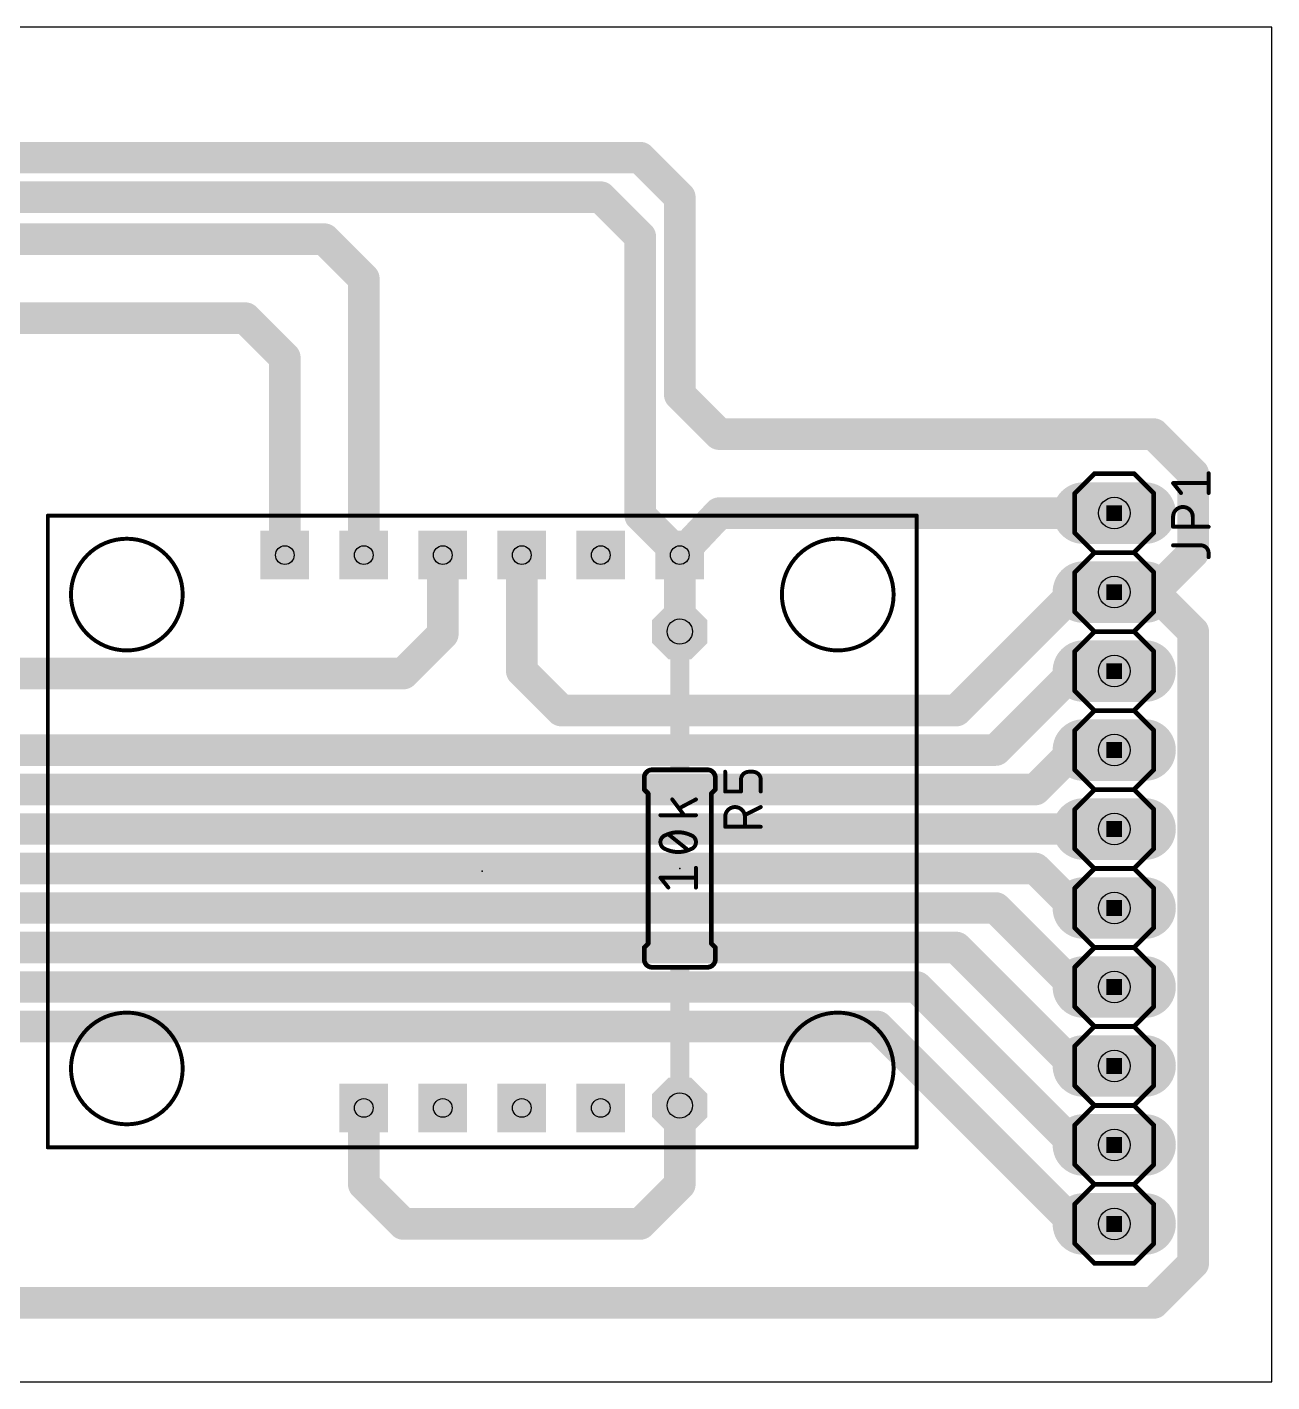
# Model space of a CAD drawing. Extents: x -78 to 183, y -66 to 113.
# Drawn here: x 51.4 to 91.43, y -1.27 to 42.3 of the extents above; entities that cross this region are included whole.
import ezdxf

# ---------------------------------------------------------------- set-up
doc = ezdxf.new("R2010")
doc.units = 0
doc.header["$MEASUREMENT"] = 0
doc.layers.get('0').update_dxf_attribs({"linetype": 'CONTINUOUS'})
for name, color, linetype in [('16', 175, 'CONTINUOUS'), ('17', 82, 'CONTINUOUS'), ('20', 30, 'CONTINUOUS'), ('21', 253, 'CONTINUOUS'), ('23', 7, 'CONTINUOUS'), ('25', 253, 'CONTINUOUS'), ('27', 253, 'CONTINUOUS'), ('29', 253, 'CONTINUOUS'), ('30', 253, 'CONTINUOUS'), ('44', 253, 'CONTINUOUS'), ('51', 253, 'CONTINUOUS')]:
    doc.layers.add(name, color=color, linetype=linetype)

# ---------------------------------------------------------------- blocks, each defined once
blk = doc.blocks.new('RECT')
blk.add_solid([(-0.5, -0.5), (0.5, -0.5), (-0.5, 0.5), (0.5, 0.5)])
blk = doc.blocks.new('LONGP100')
at = {"const_width": 1}
blk.add_lwpolyline([(-0.5, 0), (0.5, 0)], dxfattribs=at)
at = {"const_width": 0.5}
for points in [[(-0.5, 0.25, 1), (-0.5, -0.25)], [(0.5, -0.25, 1), (0.5, 0.25)]]:
    blk.add_lwpolyline(points, format="xyb", dxfattribs=at)
blk = doc.blocks.new('OCTAGONP')
at = {"const_width": 0.5}
blk.add_lwpolyline([(-0.25, -0.1036), (-0.25, 0.1036), (-0.1036, 0.25), (0.1036, 0.25), (0.25, 0.1036), (0.25, -0.1036), (0.1036, -0.25), (-0.1036, -0.25), (-0.25, -0.1036), (-0.25, 0.1036)], dxfattribs=at)
blk = doc.blocks.new('SQUAREP')
blk.add_solid([(-0.5, -0.5), (0.5, -0.5), (-0.5, 0.5), (0.5, 0.5)])

msp = doc.modelspace()

# ---------------------------------------------------------------- linework, layer by layer
at = {"layer": '16'}
for points, const_width in [([(71.12, 38.1), (38.1, 38.1)], 1.016), ([(72.39, 36.83), (71.12, 38.1)], 1.016), ([(69.85, 36.83), (35.56, 36.83)], 1.016), ([(71.12, 35.56), (69.85, 36.83)], 1.016), ([(72.39, 30.48), (72.39, 36.83)], 1.016), ([(60.96, 35.48), (43.18, 35.48)], 1.016), ([(62.23, 34.21), (60.96, 35.48)], 1.016), ([(71.12, 26.59), (71.12, 35.56)], 1.016), ([(62.23, 25.32), (62.23, 34.21)], 1.016), ([(45.72, 32.94), (58.42, 32.94)], 1.016), ([(58.42, 32.94), (59.69, 31.67)], 1.016), ([(59.69, 31.67), (59.69, 25.32)], 1.016), ([(73.66, 29.21), (72.39, 30.48)], 1.016), ([(87.63, 29.21), (73.66, 29.21)], 1.016), ([(88.9, 27.94), (87.63, 29.21)], 1.016), ([(88.9, 25.4), (88.9, 27.94)], 1.016), ([(72.39, 25.32), (71.12, 26.59)], 1.016), ([(73.66, 26.67), (72.39, 25.32)], 1.016), ([(86.36, 26.67), (73.66, 26.67)], 1.016), ([(64.77, 25.32), (64.77, 22.78)], 1.016), ([(67.31, 21.59), (67.31, 25.32)], 1.016), ([(72.39, 25.32), (72.39, 22.86)], 1.016), ([(87.63, 24.13), (88.9, 25.4)], 1.016), ([(85.09, 24.13), (81.28, 20.32)], 1.016), ([(86.36, 24.13), (85.09, 24.13)], 1.016), ([(86.36, 24.13), (87.63, 24.13)], 1.016), ([(88.9, 22.86), (87.63, 24.13)], 1.016), ([(64.77, 22.78), (63.5, 21.51)], 1.016), ([(88.9, 2.54), (88.9, 22.86)], 1.016), ([(63.5, 21.51), (45.72, 21.51)], 1.016), ([(68.58, 20.32), (67.31, 21.59)], 1.016), ([(82.55, 19.05), (85.09, 21.59)], 1.016), ([(85.09, 21.59), (86.36, 21.59)], 1.016), ([(81.28, 20.32), (68.58, 20.32)], 1.016), ([(40.64, 19.05), (82.55, 19.05)], 1.016), ([(83.82, 17.78), (85.09, 19.05)], 1.016), ([(85.09, 19.05), (86.36, 19.05)], 1.016), ([(38.1, 17.78), (83.82, 17.78)], 1.016), ([(17.78, 16.51), (86.36, 16.51)], 1.016), ([(20.32, 15.24), (83.82, 15.24)], 1.016), ([(83.82, 15.24), (85.09, 13.97)], 1.016), ([(22.86, 13.97), (82.55, 13.97)], 1.016), ([(82.55, 13.97), (85.09, 11.43)], 1.016), ([(85.09, 13.97), (86.36, 13.97)], 0.6096), ([(25.4, 12.7), (81.28, 12.7)], 1.016), ([(81.28, 12.7), (85.09, 8.89)], 1.016), ([(27.94, 11.43), (80.01, 11.43)], 1.016), ([(80.01, 11.43), (85.09, 6.35)], 1.016), ([(85.09, 11.43), (86.36, 11.43)], 0.6096), ([(30.48, 10.16), (78.74, 10.16)], 1.016), ([(78.74, 10.16), (85.09, 3.81)], 1.016), ([(85.09, 8.89), (86.36, 8.89)], 0.6096), ([(62.23, 5.08), (62.23, 7.54)], 1.016), ([(72.39, 7.62), (72.39, 5.08)], 1.016), ([(85.09, 6.35), (86.36, 6.35)], 0.6096), ([(63.5, 3.81), (62.23, 5.08)], 1.016), ([(72.39, 5.08), (71.12, 3.81)], 1.016), ([(71.12, 3.81), (63.5, 3.81)], 1.016), ([(85.09, 3.81), (86.36, 3.81)], 0.6096), ([(87.63, 1.27), (88.9, 2.54)], 1.016), ([(15.24, 1.27), (87.63, 1.27)], 1.016)]:
    msp.add_lwpolyline(points, dxfattribs=dict(at, const_width=const_width))
for points, const_width in [([(71.2996, 38.2796, 1), (70.9404, 37.9204)], 0.508), ([(71.12, 37.846, 1), (71.12, 38.354)], 0.508), ([(70.0296, 37.0096, 1), (69.6704, 36.6504)], 0.508), ([(69.85, 36.576, 1), (69.85, 37.084)], 0.508), ([(72.644, 36.83, 1), (72.136, 36.83)], 0.508), ([(72.2104, 36.6504, 1), (72.5696, 37.0096)], 0.508), ([(61.1396, 35.6596, 1), (60.7804, 35.3004)], 0.508), ([(60.96, 35.226, 1), (60.96, 35.734)], 0.508), ([(71.374, 35.56, 1), (70.866, 35.56)], 0.508), ([(70.9404, 35.3804, 1), (71.2996, 35.7396)], 0.508), ([(62.484, 34.21, 1), (61.976, 34.21)], 0.508), ([(62.0504, 34.0304, 1), (62.4096, 34.3896)], 0.508), ([(58.5996, 33.1196, 1), (58.2404, 32.7604)], 0.508), ([(58.42, 32.686, 1), (58.42, 33.194)], 0.508), ([(59.944, 31.67, 1), (59.436, 31.67)], 0.508), ([(59.5104, 31.4904, 1), (59.8696, 31.8496)], 0.508), ([(72.5696, 30.6596, 1), (72.2104, 30.3004)], 0.508), ([(72.136, 30.48, 1), (72.644, 30.48)], 0.508), ([(73.66, 29.464, 1), (73.66, 28.956)], 0.508), ([(73.4804, 29.0304, 1), (73.8396, 29.3896)], 0.508), ([(87.8096, 29.3896, 1), (87.4504, 29.0304)], 0.508), ([(87.63, 28.956, 1), (87.63, 29.464)], 0.508), ([(89.154, 27.94, 1), (88.646, 27.94)], 0.508), ([(88.7204, 27.7604, 1), (89.0796, 28.1196)], 0.508), ([(71.2996, 26.7696, 1), (70.9404, 26.4104)], 0.508), ([(73.66, 26.924, 1), (73.66, 26.416)], 0.508), ([(73.845, 26.496, 1), (73.475, 26.844)], 0.508), ([(86.36, 26.416, 1), (86.36, 26.924)], 0.508), ([(70.866, 26.59, 1), (71.374, 26.59)], 0.508), ([(65.024, 25.32, 1), (64.516, 25.32)], 0.508), ([(67.564, 25.32, 1), (67.056, 25.32)], 0.508), ([(72.644, 25.32, 1), (72.136, 25.32)], 0.508), ([(72.205, 25.494, 1), (72.575, 25.146)], 0.508), ([(72.2104, 25.1404, 1), (72.5696, 25.4996)], 0.508), ([(89.0796, 25.2204, 1), (88.7204, 25.5796)], 0.508), ([(59.436, 25.32, 1), (59.944, 25.32)], 0.508), ([(61.976, 25.32, 1), (62.484, 25.32)], 0.508), ([(88.646, 25.4, 1), (89.154, 25.4)], 0.508), ([(85.09, 24.384, 1), (85.09, 23.876)], 0.508), ([(85.2696, 23.9504, 1), (84.9104, 24.3096)], 0.508), ([(86.36, 24.384, 1), (86.36, 23.876)], 0.508), ([(86.36, 23.876, 1), (86.36, 24.384)], 0.508), ([(87.8096, 24.3096, 1), (87.4504, 23.9504)], 0.508), ([(87.4504, 24.3096, 1), (87.8096, 23.9504)], 0.508), ([(87.63, 23.876, 1), (87.63, 24.384)], 0.508), ([(64.9496, 22.6004, 1), (64.5904, 22.9596)], 0.508), ([(72.136, 22.86, 1), (72.644, 22.86)], 0.508), ([(89.154, 22.86, 1), (88.646, 22.86)], 0.508), ([(88.7204, 22.6804, 1), (89.0796, 23.0396)], 0.508), ([(64.516, 22.78, 1), (65.024, 22.78)], 0.508), ([(63.3204, 21.6896, 1), (63.6796, 21.3304)], 0.508), ([(63.5, 21.256, 1), (63.5, 21.764)], 0.508), ([(67.4896, 21.7696, 1), (67.1304, 21.4104)], 0.508), ([(67.056, 21.59, 1), (67.564, 21.59)], 0.508), ([(85.09, 21.844, 1), (85.09, 21.336)], 0.508), ([(85.2696, 21.4104, 1), (84.9104, 21.7696)], 0.508), ([(86.36, 21.336, 1), (86.36, 21.844)], 0.508), ([(68.58, 20.574, 1), (68.58, 20.066)], 0.508), ([(68.4004, 20.1404, 1), (68.7596, 20.4996)], 0.508), ([(81.1004, 20.4996, 1), (81.4596, 20.1404)], 0.508), ([(81.28, 20.066, 1), (81.28, 20.574)], 0.508), ([(82.3704, 19.2296, 1), (82.7296, 18.8704)], 0.508), ([(82.55, 18.796, 1), (82.55, 19.304)], 0.508), ([(85.09, 19.304, 1), (85.09, 18.796)], 0.508), ([(85.2696, 18.8704, 1), (84.9104, 19.2296)], 0.508), ([(86.36, 18.796, 1), (86.36, 19.304)], 0.508), ([(83.6404, 17.9596, 1), (83.9996, 17.6004)], 0.508), ([(83.82, 17.526, 1), (83.82, 18.034)], 0.508), ([(86.36, 16.256, 1), (86.36, 16.764)], 0.508), ([(83.9996, 15.4196, 1), (83.6404, 15.0604)], 0.508), ([(83.82, 14.986, 1), (83.82, 15.494)], 0.508), ([(82.7296, 14.1496, 1), (82.3704, 13.7904)], 0.508), ([(82.55, 13.716, 1), (82.55, 14.224)], 0.508), ([(84.9104, 13.7904, 1), (85.2696, 14.1496)], 0.508), ([(85.09, 14.1224, 1), (85.09, 13.8176)], 0.3048), ([(86.36, 13.8176, 1), (86.36, 14.1224)], 0.3048), ([(81.4596, 12.8796, 1), (81.1004, 12.5204)], 0.508), ([(81.28, 12.446, 1), (81.28, 12.954)], 0.508), ([(80.1896, 11.6096, 1), (79.8304, 11.2504)], 0.508), ([(80.01, 11.176, 1), (80.01, 11.684)], 0.508), ([(84.9104, 11.2504, 1), (85.2696, 11.6096)], 0.508), ([(85.09, 11.5824, 1), (85.09, 11.2776)], 0.3048), ([(86.36, 11.2776, 1), (86.36, 11.5824)], 0.3048), ([(78.9196, 10.3396, 1), (78.5604, 9.9804)], 0.508), ([(78.74, 9.906, 1), (78.74, 10.414)], 0.508), ([(84.9104, 8.7104, 1), (85.2696, 9.0696)], 0.508), ([(85.09, 9.0424, 1), (85.09, 8.7376)], 0.3048), ([(86.36, 8.7376, 1), (86.36, 9.0424)], 0.3048), ([(62.484, 7.54, 1), (61.976, 7.54)], 0.508), ([(72.644, 7.62, 1), (72.136, 7.62)], 0.508), ([(84.9104, 6.1704, 1), (85.2696, 6.5296)], 0.508), ([(85.09, 6.5024, 1), (85.09, 6.1976)], 0.3048), ([(86.36, 6.1976, 1), (86.36, 6.5024)], 0.3048), ([(62.4096, 5.2596, 1), (62.0504, 4.9004)], 0.508), ([(61.976, 5.08, 1), (62.484, 5.08)], 0.508), ([(72.136, 5.08, 1), (72.644, 5.08)], 0.508), ([(72.5696, 4.9004, 1), (72.2104, 5.2596)], 0.508), ([(63.5, 4.064, 1), (63.5, 3.556)], 0.508), ([(63.3204, 3.6304, 1), (63.6796, 3.9896)], 0.508), ([(70.9404, 3.9896, 1), (71.2996, 3.6304)], 0.508), ([(71.12, 3.556, 1), (71.12, 4.064)], 0.508), ([(84.9104, 3.6304, 1), (85.2696, 3.9896)], 0.508), ([(85.09, 3.9624, 1), (85.09, 3.6576)], 0.3048), ([(86.36, 3.6576, 1), (86.36, 3.9624)], 0.3048), ([(88.646, 2.54, 1), (89.154, 2.54)], 0.508), ([(89.0796, 2.3604, 1), (88.7204, 2.7196)], 0.508), ([(87.63, 1.016, 1), (87.63, 1.524)], 0.508), ([(87.4504, 1.4496, 1), (87.8096, 1.0904)], 0.508)]:
    msp.add_lwpolyline(points, format="xyb", dxfattribs=dict(at, const_width=const_width))
at = {"layer": '20'}
for p, q in [((91.43, 42.3), (0, 42.3)), ((91.43, -1.27), (91.43, 42.3)), ((0, -1.27), (91.43, -1.27))]:
    msp.add_line(p, q, dxfattribs=at)
at = {"layer": '21'}
for points, const_width in [([(85.725, 27.94), (85.09, 27.305)], 0.1524), ([(86.995, 27.94), (85.725, 27.94)], 0.1524), ([(87.63, 27.305), (86.995, 27.94)], 0.1524), ([(85.09, 26.035), (85.09, 27.305)], 0.1524), ([(87.63, 27.305), (87.63, 26.035)], 0.1524), ([(85.725, 25.4), (85.09, 26.035)], 0.1524), ([(87.63, 26.035), (86.995, 25.4)], 0.1524), ([(85.09, 24.765), (85.725, 25.4)], 0.1524), ([(86.995, 25.4), (85.725, 25.4)], 0.1524), ([(86.995, 25.4), (87.63, 24.765)], 0.1524), ([(85.09, 23.495), (85.09, 24.765)], 0.1524), ([(87.63, 24.765), (87.63, 23.495)], 0.1524), ([(85.725, 22.86), (85.09, 23.495)], 0.1524), ([(87.63, 23.495), (86.995, 22.86)], 0.1524), ([(85.09, 22.225), (85.725, 22.86)], 0.1524), ([(86.995, 22.86), (85.725, 22.86)], 0.1524), ([(86.995, 22.86), (87.63, 22.225)], 0.1524), ([(85.09, 20.955), (85.09, 22.225)], 0.1524), ([(87.63, 22.225), (87.63, 20.955)], 0.1524), ([(72.39, 20.955), (72.39, 19.304)], 0.6096), ([(85.725, 20.32), (85.09, 20.955)], 0.1524), ([(87.63, 20.955), (86.995, 20.32)], 0.1524), ([(85.725, 20.32), (85.09, 19.685)], 0.1524), ([(86.995, 20.32), (85.725, 20.32)], 0.1524), ([(87.63, 19.685), (86.995, 20.32)], 0.1524), ([(85.09, 18.415), (85.09, 19.685)], 0.1524), ([(87.63, 19.685), (87.63, 18.415)], 0.1524), ([(71.501, 18.415), (73.279, 18.415)], 0.1524), ([(85.725, 17.78), (85.09, 18.415)], 0.1524), ([(87.63, 18.415), (86.995, 17.78)], 0.1524), ([(71.247, 18.161), (71.247, 17.78)], 0.1524), ([(73.533, 18.161), (73.533, 17.78)], 0.1524), ([(71.374, 17.653), (71.247, 17.78)], 0.1524), ([(71.374, 12.827), (71.374, 17.653)], 0.1524), ([(73.406, 17.653), (73.533, 17.78)], 0.1524), ([(73.406, 12.827), (73.406, 17.653)], 0.1524), ([(85.09, 17.145), (85.725, 17.78)], 0.1524), ([(86.995, 17.78), (85.725, 17.78)], 0.1524), ([(86.995, 17.78), (87.63, 17.145)], 0.1524), ([(85.09, 15.875), (85.09, 17.145)], 0.1524), ([(87.63, 17.145), (87.63, 15.875)], 0.1524), ([(85.725, 15.24), (85.09, 15.875)], 0.1524), ([(87.63, 15.875), (86.995, 15.24)], 0.1524), ([(85.09, 14.605), (85.725, 15.24)], 0.1524), ([(86.995, 15.24), (85.725, 15.24)], 0.1524), ([(86.995, 15.24), (87.63, 14.605)], 0.1524), ([(85.09, 13.335), (85.09, 14.605)], 0.1524), ([(87.63, 14.605), (87.63, 13.335)], 0.1524), ([(85.725, 12.7), (85.09, 13.335)], 0.1524), ([(87.63, 13.335), (86.995, 12.7)], 0.1524), ([(71.374, 12.827), (71.247, 12.7)], 0.1524), ([(71.247, 12.319), (71.247, 12.7)], 0.1524), ([(73.406, 12.827), (73.533, 12.7)], 0.1524), ([(73.533, 12.319), (73.533, 12.7)], 0.1524), ([(85.725, 12.7), (85.09, 12.065)], 0.1524), ([(86.995, 12.7), (85.725, 12.7)], 0.1524), ([(87.63, 12.065), (86.995, 12.7)], 0.1524), ([(71.501, 12.065), (73.279, 12.065)], 0.1524), ([(85.09, 10.795), (85.09, 12.065)], 0.1524), ([(87.63, 12.065), (87.63, 10.795)], 0.1524), ([(72.39, 9.525), (72.39, 11.176)], 0.6096), ([(85.725, 10.16), (85.09, 10.795)], 0.1524), ([(87.63, 10.795), (86.995, 10.16)], 0.1524), ([(85.09, 9.525), (85.725, 10.16)], 0.1524), ([(86.995, 10.16), (85.725, 10.16)], 0.1524), ([(86.995, 10.16), (87.63, 9.525)], 0.1524), ([(85.09, 8.255), (85.09, 9.525)], 0.1524), ([(87.63, 9.525), (87.63, 8.255)], 0.1524), ([(85.725, 7.62), (85.09, 8.255)], 0.1524), ([(87.63, 8.255), (86.995, 7.62)], 0.1524), ([(85.09, 6.985), (85.725, 7.62)], 0.1524), ([(86.995, 7.62), (85.725, 7.62)], 0.1524), ([(86.995, 7.62), (87.63, 6.985)], 0.1524), ([(85.09, 5.715), (85.09, 6.985)], 0.1524), ([(87.63, 6.985), (87.63, 5.715)], 0.1524), ([(85.725, 5.08), (85.09, 5.715)], 0.1524), ([(87.63, 5.715), (86.995, 5.08)], 0.1524), ([(85.725, 5.08), (85.09, 4.445)], 0.1524), ([(86.995, 5.08), (85.725, 5.08)], 0.1524), ([(87.63, 4.445), (86.995, 5.08)], 0.1524), ([(85.09, 3.175), (85.09, 4.445)], 0.1524), ([(87.63, 4.445), (87.63, 3.175)], 0.1524), ([(85.725, 2.54), (85.09, 3.175)], 0.1524), ([(87.63, 3.175), (86.995, 2.54)], 0.1524), ([(86.995, 2.54), (85.725, 2.54)], 0.1524)]:
    msp.add_lwpolyline(points, dxfattribs=dict(at, const_width=const_width))
for points, const_width in [([(85.725, 27.9781, 1), (85.725, 27.9019)], 0.0762), ([(85.7519, 27.9131, 1), (85.6981, 27.9669)], 0.0762), ([(87.0219, 27.9669, 1), (86.9681, 27.9131)], 0.0762), ([(86.995, 27.9019, 1), (86.995, 27.9781)], 0.0762), ([(85.1281, 27.305, 1), (85.0519, 27.305)], 0.0762), ([(85.0631, 27.3319, 1), (85.1169, 27.2781)], 0.0762), ([(87.6681, 27.305, 1), (87.5919, 27.305)], 0.0762), ([(87.6031, 27.2781, 1), (87.6569, 27.3319)], 0.0762), ([(85.0519, 26.035, 1), (85.1281, 26.035)], 0.0762), ([(85.1169, 26.0619, 1), (85.0631, 26.0081)], 0.0762), ([(87.5919, 26.035, 1), (87.6681, 26.035)], 0.0762), ([(87.6569, 26.0081, 1), (87.6031, 26.0619)], 0.0762), ([(85.725, 25.4381, 1), (85.725, 25.3619)], 0.0762), ([(85.7519, 25.3731, 1), (85.6981, 25.4269)], 0.0762), ([(85.6981, 25.3731, 1), (85.7519, 25.4269)], 0.0762), ([(87.0219, 25.4269, 1), (86.9681, 25.3731)], 0.0762), ([(86.9681, 25.4269, 1), (87.0219, 25.3731)], 0.0762), ([(86.995, 25.3619, 1), (86.995, 25.4381)], 0.0762), ([(85.1281, 24.765, 1), (85.0519, 24.765)], 0.0762), ([(87.6681, 24.765, 1), (87.5919, 24.765)], 0.0762), ([(85.0631, 24.7919, 1), (85.1169, 24.7381)], 0.0762), ([(87.6031, 24.7381, 1), (87.6569, 24.7919)], 0.0762), ([(85.0519, 23.495, 1), (85.1281, 23.495)], 0.0762), ([(85.1169, 23.5219, 1), (85.0631, 23.4681)], 0.0762), ([(87.5919, 23.495, 1), (87.6681, 23.495)], 0.0762), ([(87.6569, 23.4681, 1), (87.6031, 23.5219)], 0.0762), ([(85.725, 22.8981, 1), (85.725, 22.8219)], 0.0762), ([(85.7519, 22.8331, 1), (85.6981, 22.8869)], 0.0762), ([(85.6981, 22.8331, 1), (85.7519, 22.8869)], 0.0762), ([(87.0219, 22.8869, 1), (86.9681, 22.8331)], 0.0762), ([(86.9681, 22.8869, 1), (87.0219, 22.8331)], 0.0762), ([(86.995, 22.8219, 1), (86.995, 22.8981)], 0.0762), ([(85.1281, 22.225, 1), (85.0519, 22.225)], 0.0762), ([(85.0631, 22.2519, 1), (85.1169, 22.1981)], 0.0762), ([(87.6681, 22.225, 1), (87.5919, 22.225)], 0.0762), ([(87.6031, 22.1981, 1), (87.6569, 22.2519)], 0.0762), ([(72.5424, 20.955, 1), (72.2376, 20.955)], 0.3048), ([(85.0519, 20.955, 1), (85.1281, 20.955)], 0.0762), ([(85.1169, 20.9819, 1), (85.0631, 20.9281)], 0.0762), ([(87.5919, 20.955, 1), (87.6681, 20.955)], 0.0762), ([(87.6569, 20.9281, 1), (87.6031, 20.9819)], 0.0762), ([(85.725, 20.3581, 1), (85.725, 20.2819)], 0.0762), ([(85.7519, 20.2931, 1), (85.6981, 20.3469)], 0.0762), ([(85.6981, 20.2931, 1), (85.7519, 20.3469)], 0.0762), ([(87.0219, 20.3469, 1), (86.9681, 20.2931)], 0.0762), ([(86.9681, 20.3469, 1), (87.0219, 20.2931)], 0.0762), ([(86.995, 20.2819, 1), (86.995, 20.3581)], 0.0762), ([(85.1281, 19.685, 1), (85.0519, 19.685)], 0.0762), ([(85.0631, 19.7119, 1), (85.1169, 19.6581)], 0.0762), ([(87.6681, 19.685, 1), (87.5919, 19.685)], 0.0762), ([(87.6031, 19.6581, 1), (87.6569, 19.7119)], 0.0762), ([(72.2376, 19.304, 1), (72.5424, 19.304)], 0.3048), ([(71.501, 18.415, 0.4142), (71.247, 18.161)], 0.1524), ([(71.501, 18.4531, 1), (71.501, 18.3769)], 0.0762), ([(71.501, 18.3769, 1), (71.501, 18.4531)], 0.0762), ([(73.533, 18.161, 0.4142), (73.279, 18.415)], 0.1524), ([(73.279, 18.4531, 1), (73.279, 18.3769)], 0.0762), ([(73.279, 18.3769, 1), (73.279, 18.4531)], 0.0762), ([(85.0519, 18.415, 1), (85.1281, 18.415)], 0.0762), ([(85.1169, 18.4419, 1), (85.0631, 18.3881)], 0.0762), ([(87.5919, 18.415, 1), (87.6681, 18.415)], 0.0762), ([(87.6569, 18.3881, 1), (87.6031, 18.4419)], 0.0762), ([(71.2851, 18.161, 1), (71.2089, 18.161)], 0.0762), ([(71.2089, 18.161, 1), (71.2851, 18.161)], 0.0762), ([(73.5711, 18.161, 1), (73.4949, 18.161)], 0.0762), ([(73.4949, 18.161, 1), (73.5711, 18.161)], 0.0762), ([(71.2089, 17.78, 1), (71.2851, 17.78)], 0.0762), ([(71.2739, 17.8069, 1), (71.2201, 17.7531)], 0.0762), ([(71.4121, 17.653, 1), (71.3359, 17.653)], 0.0762), ([(71.3471, 17.6261, 1), (71.4009, 17.6799)], 0.0762), ([(73.4441, 17.653, 1), (73.3679, 17.653)], 0.0762), ([(73.3791, 17.6799, 1), (73.4329, 17.6261)], 0.0762), ([(73.4949, 17.78, 1), (73.5711, 17.78)], 0.0762), ([(73.5599, 17.7531, 1), (73.5061, 17.8069)], 0.0762), ([(85.725, 17.8181, 1), (85.725, 17.7419)], 0.0762), ([(85.7519, 17.7531, 1), (85.6981, 17.8069)], 0.0762), ([(85.6981, 17.7531, 1), (85.7519, 17.8069)], 0.0762), ([(87.0219, 17.8069, 1), (86.9681, 17.7531)], 0.0762), ([(86.9681, 17.8069, 1), (87.0219, 17.7531)], 0.0762), ([(86.995, 17.7419, 1), (86.995, 17.8181)], 0.0762), ([(85.1281, 17.145, 1), (85.0519, 17.145)], 0.0762), ([(85.0631, 17.1719, 1), (85.1169, 17.1181)], 0.0762), ([(87.6681, 17.145, 1), (87.5919, 17.145)], 0.0762), ([(87.6031, 17.1181, 1), (87.6569, 17.1719)], 0.0762), ([(85.0519, 15.875, 1), (85.1281, 15.875)], 0.0762), ([(85.1169, 15.9019, 1), (85.0631, 15.8481)], 0.0762), ([(87.5919, 15.875, 1), (87.6681, 15.875)], 0.0762), ([(87.6569, 15.8481, 1), (87.6031, 15.9019)], 0.0762), ([(85.725, 15.2781, 1), (85.725, 15.2019)], 0.0762), ([(85.7519, 15.2131, 1), (85.6981, 15.2669)], 0.0762), ([(85.6981, 15.2131, 1), (85.7519, 15.2669)], 0.0762), ([(87.0219, 15.2669, 1), (86.9681, 15.2131)], 0.0762), ([(86.9681, 15.2669, 1), (87.0219, 15.2131)], 0.0762), ([(86.995, 15.2019, 1), (86.995, 15.2781)], 0.0762), ([(85.1281, 14.605, 1), (85.0519, 14.605)], 0.0762), ([(85.0631, 14.6319, 1), (85.1169, 14.5781)], 0.0762), ([(87.6681, 14.605, 1), (87.5919, 14.605)], 0.0762), ([(87.6031, 14.5781, 1), (87.6569, 14.6319)], 0.0762), ([(85.0519, 13.335, 1), (85.1281, 13.335)], 0.0762), ([(85.1169, 13.3619, 1), (85.0631, 13.3081)], 0.0762), ([(87.5919, 13.335, 1), (87.6681, 13.335)], 0.0762), ([(87.6569, 13.3081, 1), (87.6031, 13.3619)], 0.0762), ([(71.2851, 12.7, 1), (71.2089, 12.7)], 0.0762), ([(71.2201, 12.7269, 1), (71.2739, 12.6731)], 0.0762), ([(71.3359, 12.827, 1), (71.4121, 12.827)], 0.0762), ([(71.4009, 12.8001, 1), (71.3471, 12.8539)], 0.0762), ([(73.3679, 12.827, 1), (73.4441, 12.827)], 0.0762), ([(73.4329, 12.8539, 1), (73.3791, 12.8001)], 0.0762), ([(73.5711, 12.7, 1), (73.4949, 12.7)], 0.0762), ([(73.5061, 12.6731, 1), (73.5599, 12.7269)], 0.0762), ([(85.725, 12.7381, 1), (85.725, 12.6619)], 0.0762), ([(85.7519, 12.6731, 1), (85.6981, 12.7269)], 0.0762), ([(85.6981, 12.6731, 1), (85.7519, 12.7269)], 0.0762), ([(87.0219, 12.7269, 1), (86.9681, 12.6731)], 0.0762), ([(86.9681, 12.7269, 1), (87.0219, 12.6731)], 0.0762), ([(86.995, 12.6619, 1), (86.995, 12.7381)], 0.0762), ([(71.247, 12.319, 0.4142), (71.501, 12.065)], 0.1524), ([(71.2851, 12.319, 1), (71.2089, 12.319)], 0.0762), ([(71.2089, 12.319, 1), (71.2851, 12.319)], 0.0762), ([(73.279, 12.065, 0.4142), (73.533, 12.319)], 0.1524), ([(73.5711, 12.319, 1), (73.4949, 12.319)], 0.0762), ([(73.4949, 12.319, 1), (73.5711, 12.319)], 0.0762), ([(71.501, 12.1031, 1), (71.501, 12.0269)], 0.0762), ([(71.501, 12.0269, 1), (71.501, 12.1031)], 0.0762), ([(73.279, 12.1031, 1), (73.279, 12.0269)], 0.0762), ([(73.279, 12.0269, 1), (73.279, 12.1031)], 0.0762), ([(85.1281, 12.065, 1), (85.0519, 12.065)], 0.0762), ([(85.0631, 12.0919, 1), (85.1169, 12.0381)], 0.0762), ([(87.6681, 12.065, 1), (87.5919, 12.065)], 0.0762), ([(87.6031, 12.0381, 1), (87.6569, 12.0919)], 0.0762), ([(72.5424, 11.176, 1), (72.2376, 11.176)], 0.3048), ([(85.0519, 10.795, 1), (85.1281, 10.795)], 0.0762), ([(85.1169, 10.8219, 1), (85.0631, 10.7681)], 0.0762), ([(87.5919, 10.795, 1), (87.6681, 10.795)], 0.0762), ([(87.6569, 10.7681, 1), (87.6031, 10.8219)], 0.0762), ([(85.725, 10.1981, 1), (85.725, 10.1219)], 0.0762), ([(85.7519, 10.1331, 1), (85.6981, 10.1869)], 0.0762), ([(85.6981, 10.1331, 1), (85.7519, 10.1869)], 0.0762), ([(87.0219, 10.1869, 1), (86.9681, 10.1331)], 0.0762), ([(86.9681, 10.1869, 1), (87.0219, 10.1331)], 0.0762), ([(86.995, 10.1219, 1), (86.995, 10.1981)], 0.0762), ([(72.2376, 9.525, 1), (72.5424, 9.525)], 0.3048), ([(85.1281, 9.525, 1), (85.0519, 9.525)], 0.0762), ([(85.0631, 9.5519, 1), (85.1169, 9.4981)], 0.0762), ([(87.6681, 9.525, 1), (87.5919, 9.525)], 0.0762), ([(87.6031, 9.4981, 1), (87.6569, 9.5519)], 0.0762), ([(85.0519, 8.255, 1), (85.1281, 8.255)], 0.0762), ([(85.1169, 8.2819, 1), (85.0631, 8.2281)], 0.0762), ([(87.5919, 8.255, 1), (87.6681, 8.255)], 0.0762), ([(87.6569, 8.2281, 1), (87.6031, 8.2819)], 0.0762), ([(85.725, 7.6581, 1), (85.725, 7.5819)], 0.0762), ([(85.7519, 7.5931, 1), (85.6981, 7.6469)], 0.0762), ([(85.6981, 7.5931, 1), (85.7519, 7.6469)], 0.0762), ([(87.0219, 7.6469, 1), (86.9681, 7.5931)], 0.0762), ([(86.9681, 7.6469, 1), (87.0219, 7.5931)], 0.0762), ([(86.995, 7.5819, 1), (86.995, 7.6581)], 0.0762), ([(85.1281, 6.985, 1), (85.0519, 6.985)], 0.0762), ([(85.0631, 7.0119, 1), (85.1169, 6.9581)], 0.0762), ([(87.6681, 6.985, 1), (87.5919, 6.985)], 0.0762), ([(87.6031, 6.9581, 1), (87.6569, 7.0119)], 0.0762), ([(85.0519, 5.715, 1), (85.1281, 5.715)], 0.0762), ([(85.1169, 5.7419, 1), (85.0631, 5.6881)], 0.0762), ([(87.5919, 5.715, 1), (87.6681, 5.715)], 0.0762), ([(87.6569, 5.6881, 1), (87.6031, 5.7419)], 0.0762), ([(85.725, 5.1181, 1), (85.725, 5.0419)], 0.0762), ([(85.7519, 5.0531, 1), (85.6981, 5.1069)], 0.0762), ([(85.6981, 5.0531, 1), (85.7519, 5.1069)], 0.0762), ([(87.0219, 5.1069, 1), (86.9681, 5.0531)], 0.0762), ([(86.9681, 5.1069, 1), (87.0219, 5.0531)], 0.0762), ([(86.995, 5.0419, 1), (86.995, 5.1181)], 0.0762), ([(85.1281, 4.445, 1), (85.0519, 4.445)], 0.0762), ([(85.0631, 4.4719, 1), (85.1169, 4.4181)], 0.0762), ([(87.6681, 4.445, 1), (87.5919, 4.445)], 0.0762), ([(87.6031, 4.4181, 1), (87.6569, 4.4719)], 0.0762), ([(85.0519, 3.175, 1), (85.1281, 3.175)], 0.0762), ([(85.1169, 3.2019, 1), (85.0631, 3.1481)], 0.0762), ([(87.5919, 3.175, 1), (87.6681, 3.175)], 0.0762), ([(87.6569, 3.1481, 1), (87.6031, 3.2019)], 0.0762), ([(85.725, 2.5781, 1), (85.725, 2.5019)], 0.0762), ([(86.995, 2.5019, 1), (86.995, 2.5781)], 0.0762), ([(85.6981, 2.5131, 1), (85.7519, 2.5669)], 0.0762), ([(86.9681, 2.5669, 1), (87.0219, 2.5131)], 0.0762)]:
    msp.add_lwpolyline(points, format="xyb", dxfattribs=dict(at, const_width=const_width))
at = {"layer": '23'}
for p in [(66.04, 15.16), (72.39, 15.24), (86.36, 15.24)]:
    msp.add_point(p, dxfattribs=at)
at = {"layer": '25', "const_width": 0.127}
for points in [[(89.3953, 27.3177), (89.3953, 27.9527)], [(88.5063, 27.3177), (88.2523, 27.6352)], [(88.2523, 27.6352), (89.3953, 27.6352)], [(88.2523, 26.2319), (88.2523, 26.5494)], [(88.8873, 26.5494), (88.8873, 26.2319)], [(89.3953, 26.2319), (88.2523, 26.2319)], [(88.2523, 25.6338), (89.1413, 25.6338)], [(89.3953, 25.3798), (89.3953, 25.2528)], [(73.8505, 17.7165), (73.8505, 18.3515)], [(74.7395, 18.3515), (74.6125, 18.3515)], [(74.3585, 18.0975), (74.3585, 17.7165)], [(74.9935, 17.7165), (74.9935, 18.0975)], [(74.3585, 17.7165), (73.8505, 17.7165)], [(74.9935, 17.2168), (74.4855, 16.9628)], [(73.8505, 16.5818), (73.8505, 16.8993)], [(74.9935, 16.5818), (73.8505, 16.5818)], [(74.4855, 16.8993), (74.4855, 16.5818)]]:
    msp.add_lwpolyline(points, dxfattribs=at)
at = {"layer": '25'}
for points, const_width in [([(89.4271, 27.9527, 1), (89.3636, 27.9527)], 0.0635), ([(88.2771, 27.655, 1), (88.2275, 27.6154)], 0.0635), ([(88.2523, 27.6669, 1), (88.2523, 27.6035)], 0.0635), ([(89.3953, 27.6035, 1), (89.3953, 27.6669)], 0.0635), ([(88.4815, 27.2979, 1), (88.5311, 27.3375)], 0.0635), ([(89.3636, 27.3177, 1), (89.4271, 27.3177)], 0.0635), ([(88.8873, 26.5494, 1), (88.2523, 26.5494)], 0.127), ([(88.2841, 26.5494, 1), (88.2206, 26.5494)], 0.0635), ([(88.2206, 26.5494, 1), (88.2841, 26.5494)], 0.0635), ([(88.9191, 26.5494, 1), (88.8556, 26.5494)], 0.0635), ([(88.8556, 26.5494, 1), (88.9191, 26.5494)], 0.0635), ([(88.2523, 26.2636, 1), (88.2523, 26.2001)], 0.0635), ([(88.2206, 26.2319, 1), (88.2841, 26.2319)], 0.0635), ([(88.8556, 26.2319, 1), (88.9191, 26.2319)], 0.0635), ([(89.3953, 26.2001, 1), (89.3953, 26.2636)], 0.0635), ([(88.2523, 25.6656, 1), (88.2523, 25.6021)], 0.0635), ([(89.1413, 25.6656, 1), (89.1413, 25.6021)], 0.0635), ([(89.3953, 25.3798, 0.4142), (89.1413, 25.6338)], 0.127), ([(89.1413, 25.6021, 1), (89.1413, 25.6656)], 0.0635), ([(89.4271, 25.3798, 1), (89.3636, 25.3798)], 0.0635), ([(89.3636, 25.3798, 1), (89.4271, 25.3798)], 0.0635), ([(89.3636, 25.2528, 1), (89.4271, 25.2528)], 0.0635), ([(73.8822, 18.3515, 1), (73.8187, 18.3515)], 0.0635), ([(74.6125, 18.3515, 0.4142), (74.3585, 18.0975)], 0.127), ([(74.6125, 18.3833, 1), (74.6125, 18.3198)], 0.0635), ([(74.6125, 18.3198, 1), (74.6125, 18.3833)], 0.0635), ([(74.9935, 18.0975, 0.4142), (74.7395, 18.3515)], 0.127), ([(74.7395, 18.3833, 1), (74.7395, 18.3198)], 0.0635), ([(74.7395, 18.3198, 1), (74.7395, 18.3833)], 0.0635), ([(74.3903, 18.0975, 1), (74.3268, 18.0975)], 0.0635), ([(74.3268, 18.0975, 1), (74.3903, 18.0975)], 0.0635), ([(75.0252, 18.0975, 1), (74.9617, 18.0975)], 0.0635), ([(74.9617, 18.0975, 1), (75.0252, 18.0975)], 0.0635), ([(73.8505, 17.7482, 1), (73.8505, 17.6848)], 0.0635), ([(73.8187, 17.7165, 1), (73.8822, 17.7165)], 0.0635), ([(74.3268, 17.7165, 1), (74.3903, 17.7165)], 0.0635), ([(74.3585, 17.6848, 1), (74.3585, 17.7482)], 0.0635), ([(74.9617, 17.7165, 1), (75.0252, 17.7165)], 0.0635), ([(74.4855, 16.8993, 1), (73.8505, 16.8993)], 0.127), ([(74.4713, 16.9912, 1), (74.4997, 16.9344)], 0.0635), ([(75.0077, 17.1884, 1), (74.9793, 17.2452)], 0.0635), ([(73.8822, 16.8993, 1), (73.8187, 16.8993)], 0.0635), ([(73.8187, 16.8993, 1), (73.8822, 16.8993)], 0.0635), ([(73.8505, 16.6135, 1), (73.8505, 16.55)], 0.0635), ([(73.8187, 16.5818, 1), (73.8822, 16.5818)], 0.0635), ([(74.5173, 16.8993, 1), (74.4537, 16.8993)], 0.0635), ([(74.4537, 16.8993, 1), (74.5173, 16.8993)], 0.0635), ([(74.4537, 16.5818, 1), (74.5173, 16.5818)], 0.0635), ([(74.9935, 16.55, 1), (74.9935, 16.6135)], 0.0635)]:
    msp.add_lwpolyline(points, format="xyb", dxfattribs=dict(at, const_width=const_width))
at = {"layer": '27', "const_width": 0.127}
for points in [[(72.1487, 17.4625), (72.5297, 16.9545)], [(72.9107, 17.4625), (72.371, 17.1768)], [(72.9107, 16.9545), (71.7677, 16.9545)], [(72.6567, 15.8344), (72.0217, 16.3424)], [(72.9107, 14.6279), (72.9107, 15.2629)], [(72.0217, 14.6279), (71.7677, 14.9454)], [(71.7677, 14.9454), (72.9107, 14.9454)]]:
    msp.add_lwpolyline(points, dxfattribs=at)
at = {"layer": '27'}
for points, const_width in [([(72.1741, 17.4816, 1), (72.1233, 17.4435)], 0.0635), ([(72.9256, 17.4344, 1), (72.8958, 17.4906)], 0.0635), ([(71.7677, 16.9862, 1), (71.7677, 16.9228)], 0.0635), ([(72.3561, 17.2048, 1), (72.3858, 17.1487)], 0.0635), ([(72.5043, 16.9354, 1), (72.5551, 16.9735)], 0.0635), ([(72.9107, 16.9228, 1), (72.9107, 16.9862)], 0.0635), ([(71.9265, 16.3106, 0.3205), (71.7677, 16.0884)], 0.127), ([(71.7677, 16.0884, 0.3205), (71.9265, 15.8661)], 0.127), ([(71.7995, 16.0884, 1), (71.736, 16.0884)], 0.0635), ([(71.9125, 16.3392, 1), (71.9404, 16.2821)], 0.0635), ([(72.3392, 16.4059, 0.1139), (71.9265, 16.3106)], 0.127), ([(71.9367, 16.2806, 1), (71.9162, 16.3406)], 0.0635), ([(72.0415, 16.3672, 1), (72.0019, 16.3176)], 0.0635), ([(72.752, 16.3106, 0.1139), (72.3392, 16.4059)], 0.127), ([(72.3392, 16.4376, 1), (72.3392, 16.3741)], 0.0635), ([(72.3392, 16.3741, 1), (72.3392, 16.4376)], 0.0635), ([(72.9107, 16.0884, 0.3205), (72.752, 16.3106)], 0.127), ([(72.7622, 16.3406, 1), (72.7417, 16.2806)], 0.0635), ([(72.752, 15.8661, 0.3205), (72.9107, 16.0884)], 0.127), ([(72.738, 16.2821, 1), (72.7659, 16.3392)], 0.0635), ([(72.9425, 16.0884, 1), (72.879, 16.0884)], 0.0635), ([(71.736, 16.0884, 1), (71.7995, 16.0884)], 0.0635), ([(71.9404, 15.8947, 1), (71.9125, 15.8376)], 0.0635), ([(71.9265, 15.8661, 0.1139), (72.3392, 15.7709)], 0.127), ([(71.9162, 15.8361, 1), (71.9367, 15.8961)], 0.0635), ([(72.3392, 15.7709, 0.1139), (72.752, 15.8661)], 0.127), ([(72.3392, 15.8026, 1), (72.3392, 15.7391)], 0.0635), ([(72.3392, 15.7391, 1), (72.3392, 15.8026)], 0.0635), ([(72.6369, 15.8096, 1), (72.6765, 15.8592)], 0.0635), ([(72.7417, 15.8961, 1), (72.7622, 15.8361)], 0.0635), ([(72.7659, 15.8376, 1), (72.738, 15.8947)], 0.0635), ([(72.879, 16.0884, 1), (72.9425, 16.0884)], 0.0635), ([(72.9425, 15.2629, 1), (72.879, 15.2629)], 0.0635), ([(71.7925, 14.9652, 1), (71.7429, 14.9255)], 0.0635), ([(71.7677, 14.9771, 1), (71.7677, 14.9136)], 0.0635), ([(72.9107, 14.9136, 1), (72.9107, 14.9771)], 0.0635), ([(71.9969, 14.608, 1), (72.0465, 14.6477)], 0.0635), ([(72.879, 14.6279, 1), (72.9425, 14.6279)], 0.0635)]:
    msp.add_lwpolyline(points, format="xyb", dxfattribs=dict(at, const_width=const_width))
at = {"layer": '44'}
for centre, radius in [((86.36, 26.67), 0.508), ((59.69, 25.32), 0.3), ((62.23, 25.32), 0.3), ((64.77, 25.32), 0.3), ((67.31, 25.32), 0.3), ((69.85, 25.32), 0.3), ((72.39, 25.32), 0.3), ((86.36, 24.13), 0.508), ((72.39, 22.86), 0.4064), ((86.36, 21.59), 0.508), ((86.36, 19.05), 0.508), ((86.36, 16.51), 0.508), ((86.36, 13.97), 0.508), ((86.36, 11.43), 0.508), ((86.36, 8.89), 0.508), ((72.39, 7.62), 0.4064), ((62.23, 7.54), 0.3), ((64.77, 7.54), 0.3), ((67.31, 7.54), 0.3), ((69.85, 7.54), 0.3), ((86.36, 6.35), 0.508), ((86.36, 3.81), 0.508)]:
    msp.add_circle(centre, radius, dxfattribs=at)
at = {"layer": '51'}
for points, const_width in [([(52.1018, 26.59, 1), (52.0382, 26.59)], 0.0635), ([(52.07, 26.6217, 1), (52.07, 26.5583)], 0.0635), ([(80.0418, 26.59, 1), (79.9783, 26.59)], 0.0635), ([(80.01, 26.5583, 1), (80.01, 26.6217)], 0.0635), ([(54.61, 22.2539, 1), (54.61, 25.8461, 1), (54.61, 22.2539)], 0.127), ([(77.47, 22.2539, 1), (77.47, 25.8461, 1), (77.47, 22.2539)], 0.127), ([(72.5424, 22.86, 1), (72.2376, 22.86)], 0.3048), ([(72.2376, 21.844, 1), (72.5424, 21.844)], 0.3048), ([(54.61, 7.014, 1), (54.61, 10.606, 1), (54.61, 7.014)], 0.127), ([(77.47, 7.014, 1), (77.47, 10.606, 1), (77.47, 7.014)], 0.127), ([(72.5424, 8.636, 1), (72.2376, 8.636)], 0.3048), ([(72.2376, 7.62, 1), (72.5424, 7.62)], 0.3048), ([(52.0382, 6.27, 1), (52.1018, 6.27)], 0.0635), ([(52.07, 6.3018, 1), (52.07, 6.2383)], 0.0635), ([(79.9783, 6.27, 1), (80.0418, 6.27)], 0.0635), ([(80.01, 6.2383, 1), (80.01, 6.3018)], 0.0635)]:
    msp.add_lwpolyline(points, format="xyb", dxfattribs=dict(at, const_width=const_width))
for points, const_width in [([(80.01, 26.59), (52.07, 26.59)], 0.127), ([(52.07, 26.59), (52.07, 6.27)], 0.127), ([(80.01, 26.59), (80.01, 6.27)], 0.127), ([(72.39, 22.86), (72.39, 21.844)], 0.6096), ([(72.39, 7.62), (72.39, 8.636)], 0.6096), ([(52.07, 6.27), (80.01, 6.27)], 0.127)]:
    msp.add_lwpolyline(points, dxfattribs=dict(at, const_width=const_width))

# ---------------------------------------------------------------- block references
at = {"layer": '17', "xscale": 1.778, "yscale": 1.778}
for p in [(86.36, 26.67), (86.36, 26.67), (86.36, 24.13), (86.36, 24.13), (86.36, 21.59), (86.36, 21.59), (86.36, 19.05), (86.36, 19.05), (86.36, 16.51), (86.36, 16.51), (86.36, 13.97), (86.36, 13.97), (86.36, 11.43), (86.36, 11.43), (86.36, 8.89), (86.36, 8.89), (86.36, 6.35), (86.36, 6.35), (86.36, 3.81), (86.36, 3.81)]:
    msp.add_blockref('LONGP100', p, dxfattribs=at)
at = {"layer": '17', "rotation": 270}
for name, p, xscale, yscale in [('SQUAREP', (59.69, 25.32), 1.362, 1.362), ('SQUAREP', (59.69, 25.32), 1.362, 1.362), ('SQUAREP', (62.23, 25.32), 1.362, 1.362), ('SQUAREP', (62.23, 25.32), 1.362, 1.362), ('SQUAREP', (64.77, 25.32), 1.362, 1.362), ('SQUAREP', (64.77, 25.32), 1.362, 1.362), ('SQUAREP', (67.31, 25.32), 1.362, 1.362), ('SQUAREP', (67.31, 25.32), 1.362, 1.362), ('SQUAREP', (69.85, 25.32), 1.362, 1.362), ('SQUAREP', (69.85, 25.32), 1.362, 1.362), ('SQUAREP', (72.39, 25.32), 1.362, 1.362), ('SQUAREP', (72.39, 25.32), 1.362, 1.362), ('OCTAGONP', (72.39, 22.86), 1.5748, 1.5748), ('OCTAGONP', (72.39, 22.86), 1.5748, 1.5748), ('OCTAGONP', (72.39, 7.62), 1.5748, 1.5748), ('OCTAGONP', (72.39, 7.62), 1.5748, 1.5748), ('SQUAREP', (62.23, 7.54), 1.362, 1.362), ('SQUAREP', (62.23, 7.54), 1.362, 1.362), ('SQUAREP', (64.77, 7.54), 1.362, 1.362), ('SQUAREP', (64.77, 7.54), 1.362, 1.362), ('SQUAREP', (67.31, 7.54), 1.362, 1.362), ('SQUAREP', (67.31, 7.54), 1.362, 1.362), ('SQUAREP', (69.85, 7.54), 1.362, 1.362), ('SQUAREP', (69.85, 7.54), 1.362, 1.362)]:
    msp.add_blockref(name, p, dxfattribs=dict(at, xscale=xscale, yscale=yscale))
at = {"layer": '21', "xscale": 0.8636, "yscale": 0.6096, "rotation": 270}
for p in [(72.39, 21.3868), (72.39, 18.8468), (72.39, 11.6332), (72.39, 9.0932)]:
    msp.add_blockref('RECT', p, dxfattribs=at)
at = {"layer": '29', "xscale": 1.9812, "yscale": 1.9812}
for p in [(86.36, 26.67), (86.36, 24.13), (86.36, 21.59), (86.36, 19.05), (86.36, 16.51), (86.36, 13.97), (86.36, 11.43), (86.36, 8.89), (86.36, 6.35), (86.36, 3.81)]:
    msp.add_blockref('LONGP100', p, dxfattribs=at)
at = {"layer": '29', "rotation": 270}
for name, p, xscale, yscale in [('SQUAREP', (59.69, 25.32), 1.5652, 1.5652), ('SQUAREP', (62.23, 25.32), 1.5652, 1.5652), ('SQUAREP', (64.77, 25.32), 1.5652, 1.5652), ('SQUAREP', (67.31, 25.32), 1.5652, 1.5652), ('SQUAREP', (69.85, 25.32), 1.5652, 1.5652), ('SQUAREP', (72.39, 25.32), 1.5652, 1.5652), ('OCTAGONP', (72.39, 22.86), 1.778, 1.778), ('SQUAREP', (62.23, 7.54), 1.5652, 1.5652), ('SQUAREP', (64.77, 7.54), 1.5652, 1.5652), ('SQUAREP', (67.31, 7.54), 1.5652, 1.5652), ('SQUAREP', (69.85, 7.54), 1.5652, 1.5652), ('OCTAGONP', (72.39, 7.62), 1.778, 1.778)]:
    msp.add_blockref(name, p, dxfattribs=dict(at, xscale=xscale, yscale=yscale))
at = {"layer": '30', "xscale": 1.9812, "yscale": 1.9812}
for p in [(86.36, 26.67), (86.36, 24.13), (86.36, 21.59), (86.36, 19.05), (86.36, 16.51), (86.36, 13.97), (86.36, 11.43), (86.36, 8.89), (86.36, 6.35), (86.36, 3.81)]:
    msp.add_blockref('LONGP100', p, dxfattribs=at)
at = {"layer": '30', "rotation": 270}
for name, p, xscale, yscale in [('SQUAREP', (59.69, 25.32), 1.5652, 1.5652), ('SQUAREP', (62.23, 25.32), 1.5652, 1.5652), ('SQUAREP', (64.77, 25.32), 1.5652, 1.5652), ('SQUAREP', (67.31, 25.32), 1.5652, 1.5652), ('SQUAREP', (69.85, 25.32), 1.5652, 1.5652), ('SQUAREP', (72.39, 25.32), 1.5652, 1.5652), ('OCTAGONP', (72.39, 22.86), 1.778, 1.778), ('SQUAREP', (62.23, 7.54), 1.5652, 1.5652), ('SQUAREP', (64.77, 7.54), 1.5652, 1.5652), ('SQUAREP', (67.31, 7.54), 1.5652, 1.5652), ('SQUAREP', (69.85, 7.54), 1.5652, 1.5652), ('OCTAGONP', (72.39, 7.62), 1.778, 1.778)]:
    msp.add_blockref(name, p, dxfattribs=dict(at, xscale=xscale, yscale=yscale))
at = {"layer": '51', "xscale": 0.508, "yscale": 0.508, "rotation": 270}
for p in [(86.36, 26.67), (86.36, 24.13), (86.36, 21.59), (86.36, 19.05), (86.36, 16.51), (86.36, 13.97), (86.36, 11.43), (86.36, 8.89), (86.36, 6.35), (86.36, 3.81)]:
    msp.add_blockref('RECT', p, dxfattribs=at)

doc.saveas('drawing.dxf')
